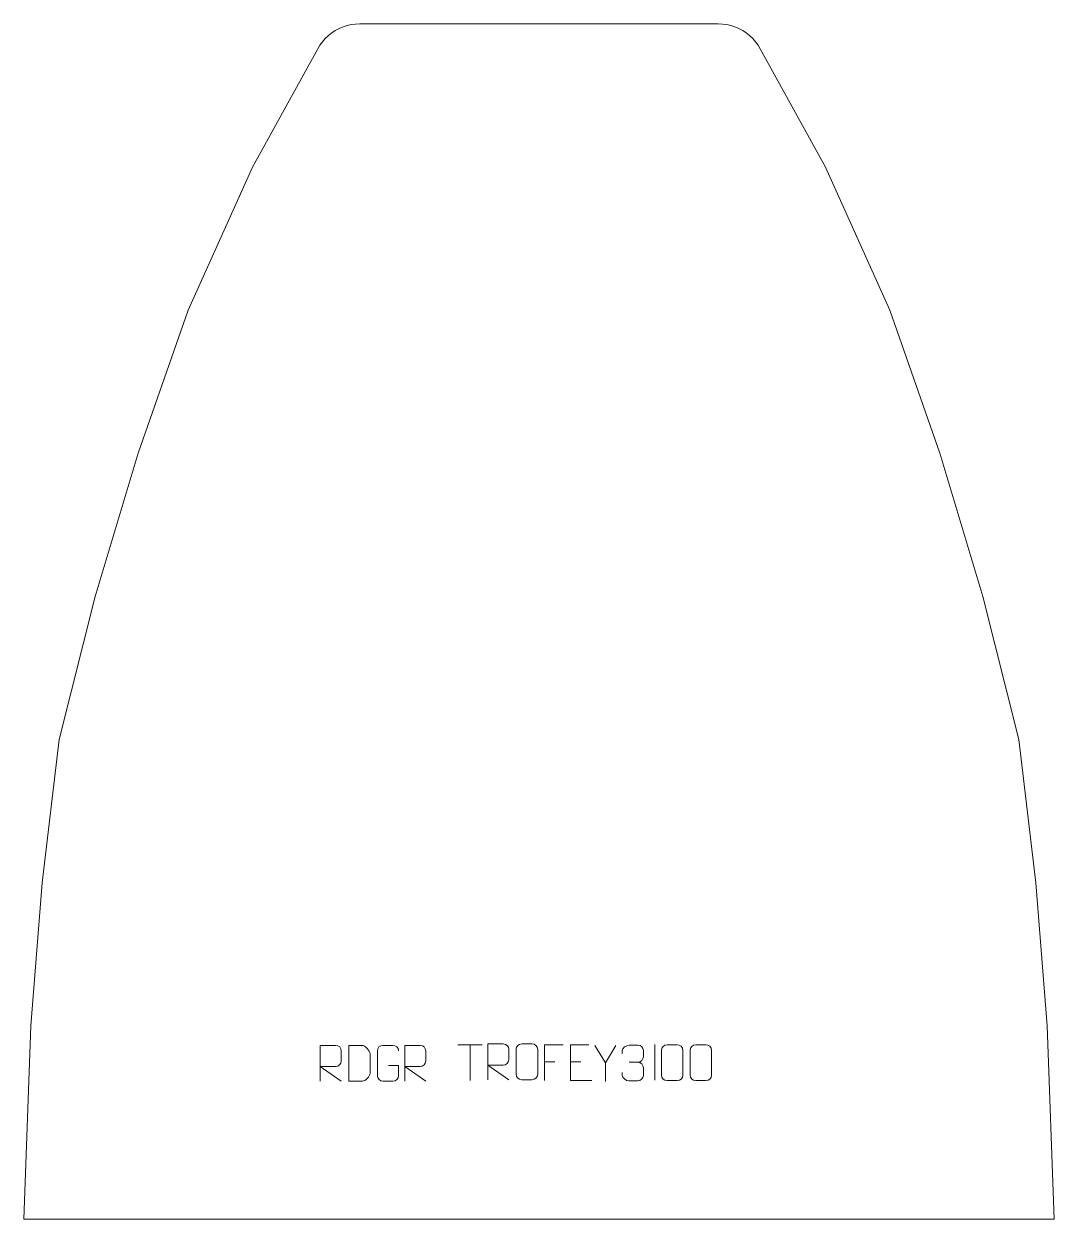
# Model space of a CAD drawing. Header units: millimetres. Extents: x -361 to 359, y 417 to 1252.
import ezdxf

# ---------------------------------------------------------------- set-up
doc = ezdxf.new("R2010")
doc.units = ezdxf.units.MM
doc.header["$MEASUREMENT"] = 0
doc.layers.add('layer 1', color=7, linetype='Continuous')

msp = doc.modelspace()

# ---------------------------------------------------------------- linework, layer by layer
at = {"layer": 'layer 1', "color": 242, "lineweight": 9}
msp.add_open_spline([(-126.2458, 1252.4899), (-126.2458, 1252.4899), (124.06, 1252.4899), (124.06, 1252.4899), (124.06, 1252.4899), (124.06, 1252.4899), (127.0428, 1252.3571), (127.0428, 1252.3571), (127.0428, 1252.3571), (127.0428, 1252.3571), (130.0026, 1251.9603), (130.0026, 1251.9603), (130.0026, 1251.9603), (130.0026, 1251.9603), (132.9172, 1251.302), (132.9172, 1251.302), (132.9172, 1251.302), (132.9172, 1251.302), (135.7581, 1250.3862), (135.7581, 1250.3862), (135.7581, 1250.3862), (135.7581, 1250.3862), (138.5078, 1249.2217), (138.5078, 1249.2217), (138.5078, 1249.2217), (138.5078, 1249.2217), (141.1442, 1247.8181), (141.1442, 1247.8181), (141.1442, 1247.8181), (141.1442, 1247.8181), (143.6442, 1246.185), (143.6442, 1246.185), (143.6442, 1246.185), (143.6442, 1246.185), (145.99, 1244.3363), (145.99, 1244.3363), (145.99, 1244.3363), (145.99, 1244.3363), (148.1618, 1242.287), (148.1618, 1242.287), (148.1618, 1242.287), (148.1618, 1242.287), (150.1428, 1240.0526), (150.1428, 1240.0526), (150.1428, 1240.0526), (150.1428, 1240.0526), (151.9179, 1237.6493), (151.9179, 1237.6493), (151.9179, 1237.6493), (151.9179, 1237.6493), (153.4721, 1235.1005), (153.4721, 1235.1005), (153.4721, 1235.1005), (153.4721, 1235.1005), (198.9082, 1152.4903), (198.9082, 1152.4903), (198.9082, 1152.4903), (198.9082, 1152.4903), (243.9079, 1052.4911), (243.9079, 1052.4911), (243.9079, 1052.4911), (243.9079, 1052.4911), (278.9071, 952.4914), (278.9071, 952.4914), (278.9071, 952.4914), (278.9071, 952.4914), (308.9078, 852.4902), (308.9078, 852.4902), (308.9078, 852.4902), (308.9078, 852.4902), (333.9071, 752.4906), (333.9071, 752.4906), (333.9071, 752.4906), (333.9071, 752.4906), (345.9064, 652.4909), (345.9064, 652.4909), (345.9064, 652.4909), (345.9064, 652.4909), (353.9074, 552.4912), (353.9074, 552.4912), (353.9074, 552.4912), (353.9074, 552.4912), (358.6332, 417.4908), (358.6332, 417.4908), (358.6332, 417.4908), (358.6332, 417.4908), (-360.817, 417.4908), (-360.817, 417.4908), (-360.817, 417.4908), (-360.817, 417.4908), (-356.0913, 552.4912), (-356.0913, 552.4912), (-356.0913, 552.4912), (-356.0913, 552.4912), (-348.0922, 652.4909), (-348.0922, 652.4909), (-348.0922, 652.4909), (-348.0922, 652.4909), (-336.0924, 752.4906), (-336.0924, 752.4906), (-336.0924, 752.4906), (-336.0924, 752.4906), (-311.0916, 852.4902), (-311.0916, 852.4902), (-311.0916, 852.4902), (-311.0916, 852.4902), (-281.0929, 952.4914), (-281.0929, 952.4914), (-281.0929, 952.4914), (-281.0929, 952.4914), (-246.0917, 1052.4911), (-246.0917, 1052.4911), (-246.0917, 1052.4911), (-246.0917, 1052.4911), (-201.0921, 1152.4903), (-201.0921, 1152.4903), (-201.0921, 1152.4903), (-201.0921, 1152.4903), (-155.658, 1235.1005), (-155.658, 1235.1005), (-155.658, 1235.1005), (-155.658, 1235.1005), (-154.1037, 1237.6493), (-154.1037, 1237.6493), (-154.1037, 1237.6493), (-154.1037, 1237.6493), (-152.3287, 1240.0526), (-152.3287, 1240.0526), (-152.3287, 1240.0526), (-152.3287, 1240.0526), (-150.3471, 1242.287), (-150.3471, 1242.287), (-150.3471, 1242.287), (-150.3471, 1242.287), (-148.1758, 1244.3363), (-148.1758, 1244.3363), (-148.1758, 1244.3363), (-148.1758, 1244.3363), (-145.8299, 1246.185), (-145.8299, 1246.185), (-145.8299, 1246.185), (-145.8299, 1246.185), (-143.3299, 1247.8181), (-143.3299, 1247.8181), (-143.3299, 1247.8181), (-143.3299, 1247.8181), (-140.6931, 1249.2217), (-140.6931, 1249.2217), (-140.6931, 1249.2217), (-140.6931, 1249.2217), (-137.9439, 1250.3862), (-137.9439, 1250.3862), (-137.9439, 1250.3862), (-137.9439, 1250.3862), (-135.1011, 1251.302), (-135.1011, 1251.302), (-135.1011, 1251.302), (-135.1011, 1251.302), (-132.188, 1251.9603), (-132.188, 1251.9603), (-132.188, 1251.9603), (-132.188, 1251.9603), (-129.2286, 1252.3571), (-129.2286, 1252.3571), (-129.2286, 1252.3571), (-129.2286, 1252.3571), (-126.2458, 1252.4899), (-126.2458, 1252.4899)], degree=3, knots=[0, 0, 0, 0, 0.02325581, 0.02325581, 0.02325581, 0.02325581, 0.04651163, 0.04651163, 0.04651163, 0.04651163, 0.06976744, 0.06976744, 0.06976744, 0.06976744, 0.09302326, 0.09302326, 0.09302326, 0.09302326, 0.11627907, 0.11627907, 0.11627907, 0.11627907, 0.13953488, 0.13953488, 0.13953488, 0.13953488, 0.1627907, 0.1627907, 0.1627907, 0.1627907, 0.18604651, 0.18604651, 0.18604651, 0.18604651, 0.20930233, 0.20930233, 0.20930233, 0.20930233, 0.23255814, 0.23255814, 0.23255814, 0.23255814, 0.25581395, 0.25581395, 0.25581395, 0.25581395, 0.27906977, 0.27906977, 0.27906977, 0.27906977, 0.30232558, 0.30232558, 0.30232558, 0.30232558, 0.3255814, 0.3255814, 0.3255814, 0.3255814, 0.34883721, 0.34883721, 0.34883721, 0.34883721, 0.37209302, 0.37209302, 0.37209302, 0.37209302, 0.39534884, 0.39534884, 0.39534884, 0.39534884, 0.41860465, 0.41860465, 0.41860465, 0.41860465, 0.44186047, 0.44186047, 0.44186047, 0.44186047, 0.46511628, 0.46511628, 0.46511628, 0.46511628, 0.48837209, 0.48837209, 0.48837209, 0.48837209, 0.51162791, 0.51162791, 0.51162791, 0.51162791, 0.53488372, 0.53488372, 0.53488372, 0.53488372, 0.55813953, 0.55813953, 0.55813953, 0.55813953, 0.58139535, 0.58139535, 0.58139535, 0.58139535, 0.60465116, 0.60465116, 0.60465116, 0.60465116, 0.62790698, 0.62790698, 0.62790698, 0.62790698, 0.65116279, 0.65116279, 0.65116279, 0.65116279, 0.6744186, 0.6744186, 0.6744186, 0.6744186, 0.69767442, 0.69767442, 0.69767442, 0.69767442, 0.72093023, 0.72093023, 0.72093023, 0.72093023, 0.74418605, 0.74418605, 0.74418605, 0.74418605, 0.76744186, 0.76744186, 0.76744186, 0.76744186, 0.79069767, 0.79069767, 0.79069767, 0.79069767, 0.81395349, 0.81395349, 0.81395349, 0.81395349, 0.8372093, 0.8372093, 0.8372093, 0.8372093, 0.86046512, 0.86046512, 0.86046512, 0.86046512, 0.88372093, 0.88372093, 0.88372093, 0.88372093, 0.90697674, 0.90697674, 0.90697674, 0.90697674, 0.93023256, 0.93023256, 0.93023256, 0.93023256, 0.95348837, 0.95348837, 0.95348837, 0.95348837, 1, 1, 1, 1], dxfattribs=at)
at = {"layer": 'layer 1', "color": 250, "lineweight": 9}
for points, knots in [([(-153.8902, 513.8913), (-153.8902, 513.8913), (-153.8902, 538.8448), (-153.8902, 538.8448), (-153.8902, 538.8448), (-150.2954, 538.8448), (-146.6999, 538.8448), (-143.1047, 538.8448), (-143.1047, 538.8448), (-140.7794, 538.8071), (-139.2221, 537.3171), (-139.2262, 534.9507), (-139.2262, 534.9507), (-139.2266, 532.9152), (-139.2266, 529.8558), (-139.2262, 527.8198), (-139.2262, 527.8198), (-139.2327, 525.9443), (-141.045, 524.0025), (-143.0545, 523.9834), (-143.0545, 523.9834), (-143.0545, 523.9834), (-153.8902, 523.9834), (-153.8902, 523.9834), (-153.8902, 523.9834), (-153.8902, 523.9834), (-139.2355, 513.8913), (-139.2355, 513.8913)], [0, 0, 0, 0, 0.125, 0.125, 0.125, 0.125, 0.25, 0.25, 0.25, 0.25, 0.375, 0.375, 0.375, 0.375, 0.5, 0.5, 0.5, 0.5, 0.625, 0.625, 0.625, 0.625, 0.75, 0.75, 0.75, 0.75, 1, 1, 1, 1]), ([(-133.9504, 513.9194), (-131.6186, 513.9198), (-126.6684, 513.8958), (-124.3369, 513.8955), (-124.3369, 513.8955), (-122.4119, 513.7901), (-119.0933, 517.3317), (-119.1045, 519.349), (-119.1045, 519.349), (-119.1049, 525.1191), (-119.1049, 527.2888), (-119.1045, 533.0581), (-119.1045, 533.0581), (-119.1088, 535.1962), (-122.4833, 538.8563), (-124.6357, 538.8428), (-124.6357, 538.8428), (-126.9614, 538.8428), (-131.6857, 538.8428), (-134.0118, 538.8428), (-134.0118, 538.8428), (-134.0114, 533.0959), (-133.9501, 519.6667), (-133.9504, 513.9194)], [0, 0, 0, 0, 0.14285714, 0.14285714, 0.14285714, 0.14285714, 0.28571429, 0.28571429, 0.28571429, 0.28571429, 0.42857143, 0.42857143, 0.42857143, 0.42857143, 0.57142857, 0.57142857, 0.57142857, 0.57142857, 0.71428571, 0.71428571, 0.71428571, 0.71428571, 1, 1, 1, 1]), ([(-106.3032, 524.877), (-106.3032, 524.877), (-99.1351, 524.877), (-99.1351, 524.877), (-99.1351, 524.877), (-99.1351, 524.877), (-99.1351, 517.7089), (-99.1351, 517.7089), (-99.1351, 517.7089), (-99.2748, 515.3855), (-100.952, 513.9059), (-103.0998, 513.8951), (-103.0998, 513.8951), (-105.4316, 513.8955), (-107.7636, 513.8955), (-110.0951, 513.8951), (-110.0951, 513.8951), (-112.02, 513.7897), (-113.9922, 515.6742), (-113.981, 517.6915), (-113.981, 517.6915), (-113.9806, 523.4616), (-113.9806, 529.2313), (-113.981, 535.0006), (-113.981, 535.0006), (-113.9768, 537.1387), (-112.23, 538.8579), (-110.0777, 538.8445), (-110.0777, 538.8445), (-107.752, 538.8445), (-105.4259, 538.8445), (-103.0998, 538.8445), (-103.0998, 538.8445), (-101.1531, 538.8799), (-99.1617, 537.3884), (-99.1351, 534.9507)], [0, 0, 0, 0, 0.1, 0.1, 0.1, 0.1, 0.2, 0.2, 0.2, 0.2, 0.3, 0.3, 0.3, 0.3, 0.4, 0.4, 0.4, 0.4, 0.5, 0.5, 0.5, 0.5, 0.6, 0.6, 0.6, 0.6, 0.7, 0.7, 0.7, 0.7, 0.8, 0.8, 0.8, 0.8, 1, 1, 1, 1]), ([(-94.8902, 513.8913), (-94.8902, 513.8913), (-94.8902, 538.8448), (-94.8902, 538.8448), (-94.8902, 538.8448), (-91.2954, 538.8448), (-87.6999, 538.8448), (-84.1047, 538.8448), (-84.1047, 538.8448), (-81.7794, 538.8071), (-80.2221, 537.3171), (-80.2262, 534.9507), (-80.2262, 534.9507), (-80.2266, 532.9152), (-80.2266, 529.8558), (-80.2262, 527.8198), (-80.2262, 527.8198), (-80.2327, 525.9443), (-82.045, 524.0025), (-84.0545, 523.9834), (-84.0545, 523.9834), (-84.0545, 523.9834), (-94.8902, 523.9834), (-94.8902, 523.9834), (-94.8902, 523.9834), (-94.8902, 523.9834), (-80.2355, 513.8913), (-80.2355, 513.8913)], [0, 0, 0, 0, 0.125, 0.125, 0.125, 0.125, 0.25, 0.25, 0.25, 0.25, 0.375, 0.375, 0.375, 0.375, 0.5, 0.5, 0.5, 0.5, 0.625, 0.625, 0.625, 0.625, 0.75, 0.75, 0.75, 0.75, 1, 1, 1, 1]), ([(-36.8902, 514.8913), (-36.8902, 514.8913), (-36.8902, 539.8448), (-36.8902, 539.8448), (-36.8902, 539.8448), (-33.2954, 539.8448), (-29.6999, 539.8448), (-26.1047, 539.8448), (-26.1047, 539.8448), (-23.7794, 539.8071), (-22.2221, 538.3171), (-22.2262, 535.9507), (-22.2262, 535.9507), (-22.2266, 533.9152), (-22.2266, 530.8558), (-22.2262, 528.8198), (-22.2262, 528.8198), (-22.2327, 526.9443), (-24.045, 525.0025), (-26.0545, 524.9834), (-26.0545, 524.9834), (-26.0545, 524.9834), (-36.8902, 524.9834), (-36.8902, 524.9834), (-36.8902, 524.9834), (-36.8902, 524.9834), (-22.2355, 514.8913), (-22.2355, 514.8913)], [0, 0, 0, 0, 0.125, 0.125, 0.125, 0.125, 0.25, 0.25, 0.25, 0.25, 0.375, 0.375, 0.375, 0.375, 0.5, 0.5, 0.5, 0.5, 0.625, 0.625, 0.625, 0.625, 0.75, 0.75, 0.75, 0.75, 1, 1, 1, 1]), ([(-13.1397, 539.8704), (-10.773, 539.8704), (-8.4059, 539.8704), (-6.0388, 539.8704), (-6.0388, 539.8704), (-4.0578, 539.906), (-2.0313, 538.4113), (-2.0042, 535.9686), (-2.0042, 535.9686), (-2.0046, 530.2098), (-2.0046, 524.4505), (-2.0042, 518.6909), (-2.0042, 518.6909), (-2.1464, 516.3627), (-3.8532, 514.8801), (-6.0388, 514.8692), (-6.0388, 514.8692), (-8.4118, 514.8696), (-10.7848, 514.8696), (-13.1574, 514.8692), (-13.1574, 514.8692), (-15.1163, 514.7636), (-17.1232, 516.652), (-17.1118, 518.6735), (-17.1118, 518.6735), (-17.1115, 524.4556), (-17.1115, 530.2372), (-17.1118, 536.0185), (-17.1118, 536.0185), (-17.1075, 538.1611), (-15.33, 539.8839), (-13.1397, 539.8704)], [0, 0, 0, 0, 0.11111111, 0.11111111, 0.11111111, 0.11111111, 0.22222222, 0.22222222, 0.22222222, 0.22222222, 0.33333333, 0.33333333, 0.33333333, 0.33333333, 0.44444444, 0.44444444, 0.44444444, 0.44444444, 0.55555556, 0.55555556, 0.55555556, 0.55555556, 0.66666667, 0.66666667, 0.66666667, 0.66666667, 0.77777778, 0.77777778, 0.77777778, 0.77777778, 1, 1, 1, 1]), ([(15.7319, 539.2477), (15.7319, 539.2477), (2.8579, 539.2477), (2.8579, 539.2477), (2.8579, 539.2477), (2.8579, 539.2477), (2.8579, 514.2941), (2.8579, 514.2941)], [0, 0, 0, 0, 0.33333333, 0.33333333, 0.33333333, 0.33333333, 1, 1, 1, 1]), ([(33.7318, 539.2477), (33.7318, 539.2477), (20.8579, 539.2477), (20.8579, 539.2477), (20.8579, 539.2477), (20.8579, 539.2477), (20.8579, 514.2941), (20.8579, 514.2941), (20.8579, 514.2941), (20.8579, 514.2941), (35.7237, 514.2941), (35.7237, 514.2941)], [0, 0, 0, 0, 0.25, 0.25, 0.25, 0.25, 0.5, 0.5, 0.5, 0.5, 1, 1, 1, 1]), ([(52.6132, 538.6696), (52.6132, 538.6696), (45.2908, 526.7709), (45.2908, 526.7709), (45.2908, 526.7709), (45.2908, 526.7709), (45.2915, 513.716), (45.2915, 513.716)], [0, 0, 0, 0, 0.33333333, 0.33333333, 0.33333333, 0.33333333, 1, 1, 1, 1]), ([(57.0543, 533.2886), (57.0543, 533.2886), (57.0543, 535.1458), (57.0543, 535.1458), (57.0543, 535.1458), (57.04, 536.8877), (59.7045, 539.0058), (61.7636, 538.9831), (61.7636, 538.9831), (63.8277, 538.9831), (65.8917, 538.9831), (67.9554, 538.9831), (67.9554, 538.9831), (70.1499, 538.9919), (71.7482, 537.1451), (71.7926, 535.233), (71.7926, 535.233), (71.7922, 533.7979), (71.7922, 532.3628), (71.7926, 530.9273), (71.7926, 530.9273), (71.744, 529.2738), (70.1414, 527.0438), (67.9431, 527.0538), (67.9431, 527.0538), (70.1468, 527.0426), (71.7548, 525.2394), (71.8088, 523.1799), (71.8088, 523.1799), (71.8084, 521.3952), (71.8084, 519.6105), (71.8088, 517.8254), (71.8088, 517.8254), (71.8189, 515.764), (69.764, 514.0009), (67.9431, 514.009), (67.9431, 514.009), (65.8778, 514.0093), (63.8126, 514.0093), (61.747, 514.009), (61.747, 514.009), (59.5784, 514.0205), (57.0474, 516.4207), (57.0288, 517.8825), (57.0288, 517.8825), (57.0288, 517.8825), (57.0288, 519.7911), (57.0288, 519.7911)], [0, 0, 0, 0, 0.07692308, 0.07692308, 0.07692308, 0.07692308, 0.15384615, 0.15384615, 0.15384615, 0.15384615, 0.23076923, 0.23076923, 0.23076923, 0.23076923, 0.30769231, 0.30769231, 0.30769231, 0.30769231, 0.38461538, 0.38461538, 0.38461538, 0.38461538, 0.46153846, 0.46153846, 0.46153846, 0.46153846, 0.53846154, 0.53846154, 0.53846154, 0.53846154, 0.61538462, 0.61538462, 0.61538462, 0.61538462, 0.69230769, 0.69230769, 0.69230769, 0.69230769, 0.76923077, 0.76923077, 0.76923077, 0.76923077, 0.84615385, 0.84615385, 0.84615385, 0.84615385, 1, 1, 1, 1]), ([(88.3385, 539.2425), (90.7046, 539.2425), (93.0711, 539.2425), (95.4376, 539.2425), (95.4376, 539.2425), (97.4181, 539.2781), (99.4441, 537.7838), (99.4712, 535.3417), (99.4712, 535.3417), (99.4708, 529.5843), (99.4708, 523.8265), (99.4712, 518.0683), (99.4712, 518.0683), (99.3291, 515.7407), (97.6227, 514.2584), (95.4376, 514.2476), (95.4376, 514.2476), (93.0652, 514.248), (90.6928, 514.248), (88.3208, 514.2476), (88.3208, 514.2476), (86.3623, 514.142), (84.3559, 516.0299), (84.3673, 518.0509), (84.3673, 518.0509), (84.3677, 523.8315), (84.3677, 529.6118), (84.3673, 535.3916), (84.3673, 535.3916), (84.3716, 537.5336), (86.1487, 539.2561), (88.3385, 539.2425)], [0, 0, 0, 0, 0.11111111, 0.11111111, 0.11111111, 0.11111111, 0.22222222, 0.22222222, 0.22222222, 0.22222222, 0.33333333, 0.33333333, 0.33333333, 0.33333333, 0.44444444, 0.44444444, 0.44444444, 0.44444444, 0.55555556, 0.55555556, 0.55555556, 0.55555556, 0.66666667, 0.66666667, 0.66666667, 0.66666667, 0.77777778, 0.77777778, 0.77777778, 0.77777778, 1, 1, 1, 1]), ([(108.3385, 539.2425), (110.7046, 539.2425), (113.0711, 539.2425), (115.4376, 539.2425), (115.4376, 539.2425), (117.4181, 539.2781), (119.4441, 537.7838), (119.4712, 535.3417), (119.4712, 535.3417), (119.4708, 529.5843), (119.4708, 523.8265), (119.4712, 518.0683), (119.4712, 518.0683), (119.3291, 515.7407), (117.6227, 514.2584), (115.4376, 514.2476), (115.4376, 514.2476), (113.0652, 514.248), (110.6928, 514.248), (108.3208, 514.2476), (108.3208, 514.2476), (106.3623, 514.142), (104.3559, 516.0299), (104.3673, 518.0509), (104.3673, 518.0509), (104.3677, 523.8315), (104.3677, 529.6118), (104.3673, 535.3916), (104.3673, 535.3916), (104.3716, 537.5336), (106.1487, 539.2561), (108.3385, 539.2425)], [0, 0, 0, 0, 0.11111111, 0.11111111, 0.11111111, 0.11111111, 0.22222222, 0.22222222, 0.22222222, 0.22222222, 0.33333333, 0.33333333, 0.33333333, 0.33333333, 0.44444444, 0.44444444, 0.44444444, 0.44444444, 0.55555556, 0.55555556, 0.55555556, 0.55555556, 0.66666667, 0.66666667, 0.66666667, 0.66666667, 0.77777778, 0.77777778, 0.77777778, 0.77777778, 1, 1, 1, 1])]:
    msp.add_open_spline(points, degree=3, knots=knots, dxfattribs=at)
for points in [[(-57.7198, 539.2731), (-57.7198, 539.2731), (-40.7326, 539.2731), (-40.7326, 539.2731)], [(-49.226, 514.3431), (-49.226, 514.3431), (-49.226, 539.2966), (-49.226, 539.2966)], [(45.2908, 526.7709), (45.2908, 526.7709), (37.9699, 538.6696), (37.9699, 538.6696)], [(79.8622, 539.5305), (79.8622, 539.5305), (79.8622, 514.5564), (79.8622, 514.5564)], [(2.8579, 527.368), (2.8579, 527.368), (10.026, 527.368), (10.026, 527.368)], [(20.8579, 527.368), (20.8579, 527.368), (28.026, 527.368), (28.026, 527.368)], [(61.764, 527.0434), (61.764, 527.0434), (67.9604, 527.0434), (67.9604, 527.0434)]]:
    msp.add_open_spline(points, degree=3, dxfattribs=at)

doc.saveas('drawing.dxf')
